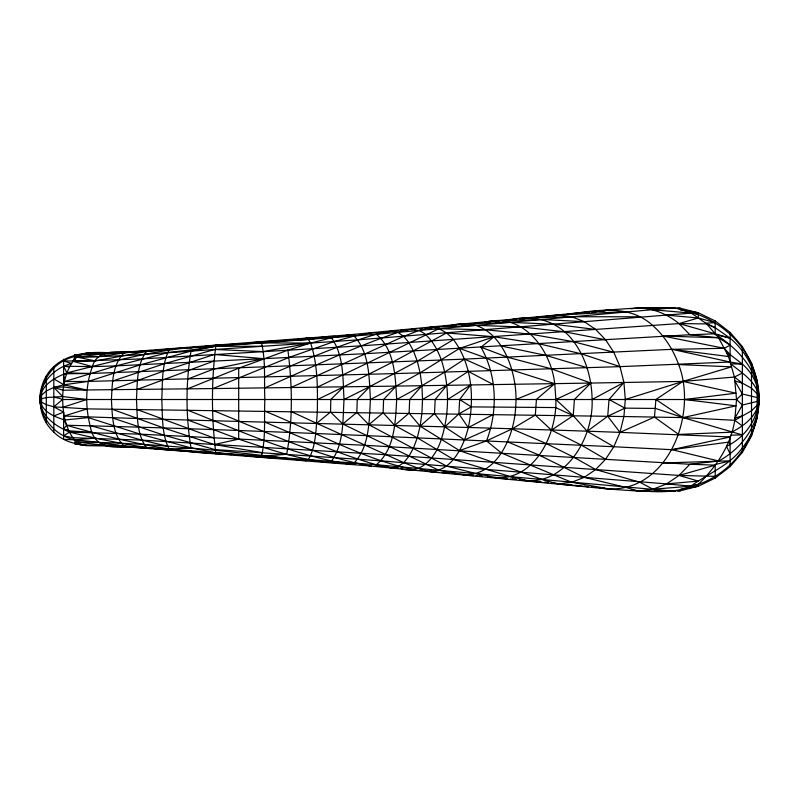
<?xml version="1.0" encoding="UTF-8"?>
<svg xmlns="http://www.w3.org/2000/svg" width="799" height="799" viewBox="0 0 799 799"><rect width="100%" height="100%" fill="white"/><g stroke="black" fill="none" stroke-linecap="round" stroke-linejoin="round"><path stroke-width="1.2" d="M111.051 352.978C82.976 350.411 49.987 355.805 41.568 387.405C34.387 410.796 51.735 435.265 74.966 439.879L74.966 443.795L86.152 445.652L111.051 446.042M730.106 332.394L730.106 362.017L734.451 377.038L736.538 399.51L734.75 420.314C730.785 445.602 716.224 466.766 698.356 484.334L688.189 486.971L698.356 486.231L715.235 478.052L730.106 466.626L742.371 452.434L751.509 436.054L757.142 418.167L759.05 399.51L757.142 380.853L751.509 362.966L742.371 346.586L730.106 332.394L715.235 320.968L698.356 312.789L680.169 308.194L638.271 307.925L611.425 309.732L349.952 334.751L102.292 353.927L74.966 354.726L74.966 360.189M87.101 445.472C72.519 445.333 66.876 427.874 64.15 416.019C61.153 397.692 62.142 377.048 72.989 361.308L141.952 358.891L361.398 345.817L679.05 323.575L698.286 317.982L698.356 314.686L674.156 307.725L376.309 334.282L261.952 342.911L215.95 345.208C211.296 380.753 211.296 418.257 215.95 453.812L371.175 466.087L611.425 489.288L638.271 491.095L680.169 490.826L698.356 486.231L698.356 484.334C739.724 470.102 766.591 424.259 757.142 381.263C749.412 344.359 717.342 316.184 680.688 309.772L680.169 308.194L677.732 308.104M77.193 356.044C42.097 361.907 27.406 407.71 53.823 432.129C72.619 450.916 100.504 443.115 124.055 446.082C169.837 449.008 215.6 452.344 261.223 457.278C266.017 438.711 263.94 418.636 264.859 399.51C263.94 380.384 266.017 360.309 261.223 341.742L247.58 343.131M715.235 320.968L715.185 333.812L730.106 338.197C762.136 364.524 768.448 415.24 742.371 447.859C729.277 465.787 708.144 473.487 690.815 486.162C671.929 494.281 650.865 491.525 630.93 490.167M354.906 334.611L349.952 334.751L331.415 337.807L310.591 343.091L262.631 346.277L215.331 346.307L171.016 348.813L146.407 351.52L95.321 360.938L63.61 360.998L71.59 363.475C55.061 367.63 40.369 381.782 39.95 399.51C40.359 416.339 55.71 426.027 69.493 432.129L140.105 434.137L364.434 445.283L689.847 464.259L718.76 461.023C741.322 448.908 758.67 425.717 759.05 399.51C759.04 371.195 738.406 348.983 715.854 334.601L730.106 338.197L715.235 327.76L706.785 323.915L691.315 313.098L357.922 339.845L310.591 343.091L261.952 342.911L215.331 346.307L191.011 351.131C185.708 382.961 185.708 416.059 191.011 447.889L215.331 452.713L376.309 464.738L674.276 491.275M261.952 456.109L286.641 454.321C293.073 420.114 292.284 384.609 287.9 350.182L310.591 343.091C318.042 365.103 317.573 388.883 317.353 411.845C315.905 427.775 316.504 445.173 308.444 459.495L306.137 460.743C230.062 451.255 153.738 442.796 76.964 441.987L74.966 443.795L82.057 444.833M473.647 475.685L466.476 475.185L438.881 470.301L342.781 424.019L330.526 412.014L330.806 399.51L343.7 386.826L392.329 362.297L446.541 332.933L494.092 336.769L539.335 343.83L581.452 353.867L620.004 366.641L730.106 362.017L742.371 364.094C771.225 389.143 758.521 431.26 726.471 446.311L730.106 453.812M151.311 350.451L146.407 351.52C136.459 365.063 137.438 383.47 136.459 399.51C137.438 415.55 136.459 433.947 146.407 447.5L148.914 448.499L222.132 454.132M261.223 341.742L308.444 339.515L328.239 336.529L331.415 337.807C344.049 355.305 342.761 378.886 344.019 399.51C342.761 420.124 344.049 443.715 331.415 461.213L328.239 462.491L319.7 461.442M507.715 478.851L499.385 478.271L476.424 473.647L446.541 466.087L368.818 424.708L356.863 412.374L357.233 399.51L370.017 386.466L417.278 361.218L453.472 339.595C472.069 364.434 474.696 398.032 468.274 427.625C463.6 447.24 450.117 474.896 425.957 470.931M349.952 334.751L354.087 336.069C369.747 352.629 369.098 378.127 370.426 399.51C369.098 420.883 369.747 446.391 354.087 462.951L349.952 464.259C293.153 455.54 240.429 430.991 187.365 410.087M450.566 325.602C497.647 312.299 519.23 370.147 515.635 407.24C514.306 437.043 495.67 479.61 459.834 474.157M139.336 351.75L127.241 351.969L124.055 352.938C112.08 364.813 112.379 383.77 111.411 399.51C112.379 415.25 112.08 434.207 124.055 446.082L127.241 447.041L151.311 448.569M540.913 481.997L529.787 481.168L510.771 476.673L453.472 459.415L417.278 437.802L394.676 425.418L383.121 412.733L383.59 399.51L396.164 386.097L420.114 372.853L459.515 348.424L494.092 336.769L480.978 347.185C496.948 375.4 498.107 410.866 486.521 440.878L459.515 450.596L420.114 426.167L409.108 413.113L409.677 399.51L421.912 385.707L444.733 372.104L464.509 359.121L671.929 349.323L724.194 348.304L730.106 345.208L718.541 337.767L706.785 323.915L679.05 323.575C665.697 312.848 648.189 305.807 630.93 308.853M264.569 377.028C301.313 361.548 337.907 345.268 376.309 334.282C394.876 349.752 395.395 377.208 396.684 399.51C395.395 421.812 394.876 449.268 376.309 464.738C337.907 453.752 301.313 437.462 264.569 421.982M459.515 450.596L542.331 479.5L558.141 483.994L571.665 482.276L584.269 477.353L595.674 469.552L605.612 459.235L613.812 446.731L620.004 432.379L623.919 416.529L625.287 399.51L623.919 382.491L620.004 366.641L613.812 352.289L605.612 339.785L595.674 329.458L584.269 321.667L571.665 316.744L558.141 315.026L534.591 317.612M566.891 314.406C595.365 310.611 628.583 303.62 652.214 325.073C664.378 335.67 673.128 349.493 678.661 364.574L731.504 366.851L682.915 381.423L655.909 399.51L654.471 417.088L620.004 432.379C434.776 425.458 249.358 422.761 64.15 416.019L87.131 408.878L623.919 416.529L682.915 417.597L734.75 420.314L751.509 410.806L757.142 405.273L759.05 399.51C758.241 382.611 742.381 373.343 730.626 363.815L742.371 364.094L730.106 354.596L724.194 348.304L718.541 337.767L689.847 334.761L364.434 353.727L116.045 365.902L92.434 366.621L63.61 366.212L66.916 372.873L90.057 373.503L464.509 359.121L490.696 370.716M376.309 334.282L391.74 331.006L397.942 332.404L403.725 336.389L408.958 342.711L413.512 351.081L417.278 361.218L420.114 372.853L421.912 385.707L422.531 399.51L421.912 413.303L420.114 426.167L417.278 437.802L413.512 447.939L408.958 456.309L403.725 462.621L397.942 466.616L391.74 468.014L376.309 464.738M490.696 428.304L464.509 439.899L444.733 426.916L434.506 413.502L435.185 399.51L446.831 385.318L468.274 371.395L493.343 384.599M264.789 387.875C308.833 368.619 352.299 347.675 397.942 332.404C407.12 329.008 417.737 327.41 425.577 334.621C433.198 341.443 437.912 350.671 441.418 360.139C449.537 385.537 449.537 413.483 441.418 438.871C436.334 456.059 421.173 475.715 400.928 468.584M447.57 399.51L470.651 384.958L459.665 399.51L458.886 413.882L468.274 427.625L493.343 414.411M730.106 466.626L730.106 444.424L728.668 442.107L671.929 449.687L613.812 446.731L587.195 431.28L573.203 415.67L574.421 399.51L590.831 383.061L682.915 381.423L734.451 377.038L742.371 373.043M510.122 319.97C533.982 313.707 559.28 321.568 573.842 341.782C586.096 358.421 591.799 378.996 592.099 399.51C593.767 438.711 564.034 488.628 519.51 479.809M592.099 399.51L623.919 382.491L609.038 399.51L607.719 416.239L620.004 432.379L730.106 436.963L730.106 444.424M605.612 459.235L581.452 445.153L551.45 430.152L535.33 415.071L536.419 399.51L554.746 383.64L590.831 383.061L555.894 399.51C556.853 434.616 534.531 481.817 493.692 477.472M215.95 453.812C165.083 451.165 115.426 439.26 66.637 425.268L63.61 419.655C53.723 416.489 41.318 411.225 39.95 399.51C40.799 385.018 54.911 377.528 66.916 372.873C115.745 360.778 164.614 346.886 215.331 346.307C169.608 353.927 123.266 356.294 76.984 357.083L74.966 356.714L72.989 361.308L92.434 366.621C96.519 350.711 114.067 351.35 127.241 351.969M92.434 366.621C85.393 385.318 85.203 406.252 90.057 425.517C94.672 452.823 117.793 446.261 139.336 447.27M150.582 447.83L148.914 448.499C120.349 446.631 92.265 440.129 63.61 439.36L63.61 412.134L53.823 406.851L46.302 404.703L41.568 402.207L39.95 399.51L41.568 395.086L46.302 390.971L53.823 387.455L63.96 384.788L88.26 381.403L394.676 373.602L620.004 366.641M63.61 419.655L64.509 417.398M734.451 377.038L742.371 383.15L751.509 388.214L757.142 393.747L759.05 399.51L757.142 401.458L742.371 405.043L734.95 418.077L742.371 415.86M171.016 348.813L169.158 349.842C161.458 364.983 162.646 382.971 161.778 399.51C162.646 416.049 161.458 434.037 169.158 449.178L171.016 450.207L182.102 450.816M599.18 487.77C664.548 499.645 699.075 417.148 678.661 364.574M726.511 352.709L730.106 354.596L728.508 356.504L730.106 362.017L671.929 349.323L728.508 356.504L724.194 348.304L663.02 336.039L718.541 337.767M73.418 360.659L77.503 356.564L81.798 354.137L86.102 353.368L102.292 353.927L169.158 349.842M39.95 399.51C47.031 396.424 55.441 396.534 62.592 399.51L736.538 399.51L742.371 393.977L757.142 397.562L759.05 399.51C758.091 415.17 744.558 425.857 731.445 432.179L678.661 434.446L654.471 417.088M444.733 426.916L458.886 413.882L471.27 406.891L555.595 407.56L573.203 415.67L551.45 430.152M420.114 426.167L434.506 413.502M394.676 425.418L409.108 413.113M62.592 399.51L53.823 406.851L87.131 408.878M368.818 424.708L383.121 412.733M342.781 424.019L356.863 412.374M291.006 411.495L316.684 423.33L330.526 412.014M587.195 431.28L607.719 416.239L624.938 408.139L655.54 408.429L682.915 417.597L742.371 434.926L730.596 435.195M112.649 418.007L164.484 435.345L214.751 449.547L381.103 460.853L584.269 477.353L626.126 487.46L638.271 491.095L652.973 489.238L666.656 483.894L679.05 475.445L689.847 464.259L715.185 465.148L715.235 478.052M611.425 489.288L571.665 482.276L501.412 453.013L486.521 440.878L512.009 428.953L535.33 415.071M422.531 399.51L446.831 385.318M396.684 399.51L421.912 385.707M370.426 399.51L396.164 386.097L554.746 383.64L555.894 399.51L573.203 415.67M344.019 399.51L370.017 386.466M317.583 399.51L343.7 386.826L396.164 386.097M317.353 387.175L438.881 328.719L485.702 329.787L530.965 334.202L573.842 341.782L613.812 352.289M291.006 387.525L403.725 336.389L418.826 330.516L430.651 327.25L476.424 325.373L521.367 326.941L564.613 331.805L605.612 339.785M62.931 407.31L86.731 399.51L62.751 396.554L53.823 387.455L63.081 390.212L212.914 388.574L288.988 357.443L334.382 341.483L354.087 336.069L371.175 332.933L381.952 332.534M187.365 388.933L238.701 368.179L287.9 350.182M515.894 399.51L554.746 383.64C550.801 349.782 522.955 311.72 484.693 322.327M53.823 415.999L63.61 412.134M187.725 379.076L213.383 369.158L263.79 358.671L214.222 354.486L163.356 371.175L111.73 389.932M136.709 389.642L213.762 361.118M112.649 381.013L164.484 363.665L214.751 349.473L262.631 346.277M63.61 359.21L63.61 374.381L64.479 381.572L116.045 365.902L167.42 352.798L214.751 349.473L263.251 351.61L310.591 343.091L308.444 339.515L306.137 338.277L297.508 339.156M625.287 399.51L682.915 381.423L735.949 393.188L684.403 399.51L735.999 405.832L682.915 417.597L655.909 399.51M80.539 355.046L86.102 353.368L108.175 353.458M715.185 465.148L679.05 475.445L385.438 454.711L141.952 440.129L72.929 437.722L63.61 435.815L69.493 432.129C102.941 440.079 136.699 447.24 171.016 450.207M369.118 333.473L371.175 332.933M191.011 351.131L140.105 364.873L88.26 381.403L64.479 381.572M715.844 464.389L730.106 460.823L663.02 462.981M64.749 374.102L67.016 373.542M512.009 428.953L546.236 443.535L573.842 457.238L595.674 469.552L639.819 482.226L652.973 489.238L690.815 486.162L698.356 484.334M106.207 446.032L108.175 445.562M387.605 331.935L397.882 330.546M111.73 409.088L163.356 427.845L214.222 444.534L238.691 439.13C270.092 449.527 301.952 461.123 335.28 462.671M730.106 436.963L671.929 449.687L718.76 461.023M425.957 328.089C436.494 325.263 446.811 331.895 453.472 339.595M698.356 486.231L680.698 489.288L680.169 490.826L677.732 490.906M150.582 351.18L148.914 350.521L124.055 352.938L98.637 356.644L74.966 356.714L78.192 356.174L74.966 354.726L102.292 353.927M594.286 311.94L596.733 311.55L591.769 312.049M519.51 319.21L529.787 317.852L571.665 316.744L639.819 316.784M599.18 311.25L611.425 309.732M428.544 328.039L432.219 327.64M435.884 327.23L439.56 326.821M443.225 326.411L448.119 325.872M519.71 319.24L524.673 318.701M527.15 318.421L532.104 317.882M190.112 347.984L192.569 347.725M197.493 347.195L201.188 346.796M204.874 346.396L215.95 345.208M461.423 324.843L465.088 324.444M468.763 324.054L473.667 323.525M476.114 323.255L482.236 322.596M490.466 322.077L488.009 322.347L490.446 322.107M495.38 321.558L499.065 321.158M502.751 320.759L507.665 320.229M74.966 356.714L77.393 356.454M556.993 315.445L552.039 315.965L557.023 315.505M559.46 315.186L564.414 314.666M238.901 344.019L243.855 343.52M281.468 340.783L285.163 340.404M288.868 340.034L295.031 339.405M65.178 419.954L88.26 417.607L140.105 434.137L191.011 447.889L169.158 449.178M405.213 330.436L407.68 330.197M520.808 319.151L524.374 318.791M527.949 318.431L532.713 317.952M536.279 317.583L541.043 317.103M429.732 327.999L432.169 327.76M445.562 326.451L449.218 326.092M454.082 325.612L456.519 325.373M559.51 315.255L564.474 314.766M568.189 314.397L571.914 314.027M575.64 313.657L580.603 313.158M584.319 312.789L589.282 312.299M495.31 321.637L498.966 321.288M503.839 320.808L507.485 320.459M512.359 319.99L516.014 319.63M462.571 324.793L464.998 324.554M471.05 323.975L473.477 323.745M479.53 323.156L481.947 322.926M74.966 439.879L95.321 438.082M507.445 441.807L539.335 455.19L584.269 477.353L666.656 483.894L698.296 481.098L679.05 475.445L715.235 476.334M400.339 330.367L407.7 329.817M411.385 329.548L415.071 329.268M601.617 311.23L605.272 310.991M654.421 308.005L659.355 307.725M306.137 338.277L314.826 337.797M318.541 337.587L325.992 337.178M53.823 397.043L62.751 396.554M53.823 387.455L63.61 386.956L87.131 390.142L63.96 384.788L53.823 378.946M558.141 315.026L626.126 311.55M466.476 323.835L510.771 322.347L554.027 324.274L595.674 329.458M411.585 329.078L415.2 328.958M420.014 328.798L422.431 328.719M666.756 491.275L675.295 490.986M499.385 320.749L542.331 319.51L584.269 321.667M154.906 350.352L162.097 350.152M328.239 336.529L335.28 336.349M212.914 388.574L343.7 386.826M90.057 373.503L66.657 373.762L63.61 374.381L63.96 384.788M638.271 307.925L674.156 307.725M548.334 482.266L544.618 482.276L548.344 482.646M613.812 446.731C431.47 438.641 249.118 429.443 66.637 425.268L63.61 429.053L68.924 430.831L92.434 432.399M153.708 448.629L162.097 448.868M349.952 464.259L354.906 464.409M415.2 470.052C362.366 459.205 314.506 431.32 264.789 411.145M420.014 470.212L422.431 470.301M666.756 307.725L675.295 308.024M374.771 466.216L381.952 466.486M224.609 454.261L232.03 454.641M239.46 455.021L241.927 455.15M261.223 457.278L273.398 457.917M279.48 458.227L284.354 458.486M185.797 451.016L191.95 451.355M654.311 490.995L659.225 491.275M601.617 487.789L604.054 487.949M510.092 479.01L516.044 479.42M476.044 475.844L482.027 476.254M439.28 472.389L430.651 471.77L418.826 468.504L403.725 462.621L316.684 423.33M441.737 472.569L449.128 473.108M452.823 473.378L456.519 473.647L454.082 473.408M127.241 447.041L102.292 445.083L76.964 441.987M652.973 309.782L691.315 313.098M666.656 315.126L698.286 317.982L715.235 322.686L705.687 323.156L715.235 327.76M558.141 483.994L588.294 486.701M591.909 487.03L596.733 487.46L591.769 486.971M666.656 483.894L690.815 486.162M490.446 476.903L488.009 476.673L490.286 476.993M495.31 477.383L498.966 477.732M503.839 478.202L507.485 478.561M512.359 479.03L516.014 479.39M462.571 474.226L464.998 474.456M471.05 475.045L473.477 475.275M479.53 475.854L481.947 476.094M429.732 471.011L432.169 471.25M445.562 472.569L449.218 472.928M552.059 483.015L557.023 483.515M559.51 483.755L564.474 484.254M568.189 484.623L571.914 484.993M575.64 485.363L580.603 485.862M584.319 486.231L588.044 486.601M519.61 479.75L524.374 480.229M527.949 480.589L532.713 481.068M536.279 481.427L541.043 481.917M79.82 444.324L74.966 443.795L84.674 445.133M82.247 444.594L84.674 444.863M63.61 366.212L69.523 366.951M395.006 467.824L398.561 468.274M81.378 354.376L98.637 356.644M661.432 307.725L663.769 308.034M214.222 444.534L262.631 452.733M680.688 309.772L698.356 312.789L698.356 314.686M76.984 357.083L95.321 360.938M501.412 346.007L546.236 355.485L587.195 367.74M387.605 467.085L391.74 468.014M167.42 446.222L141.952 440.129L90.057 425.517M369.118 465.547L371.175 466.087C315.825 456.249 264.719 431.25 212.914 410.446M742.371 383.15L734.82 380.963L742.371 393.977M65.878 429.702L69.283 430.691M554.746 383.64L512.009 370.067L486.521 358.142L459.515 348.424M213.762 437.902L136.709 409.378M590.831 383.061L551.45 368.858L507.445 357.213L480.978 347.185M187.725 419.934L238.691 439.13L238.701 368.179M726.92 352.958L730.106 354.596M609.038 399.51L624.938 408.139M459.665 399.51L471.27 406.891M734.75 420.314L742.371 425.967M736.538 399.51L742.371 405.043M757.142 380.853L757.142 418.167M751.509 362.966L751.509 436.054M742.371 346.586L742.371 452.434M63.61 380.164L63.61 383.63M53.823 366.521L53.823 432.129M46.302 376.149L46.302 422.611M41.568 387.405L41.568 411.475M548.324 316.354L544.618 316.744L548.344 316.374M715.185 333.812L689.847 334.761L679.05 323.575L715.185 333.812"/></g></svg>
